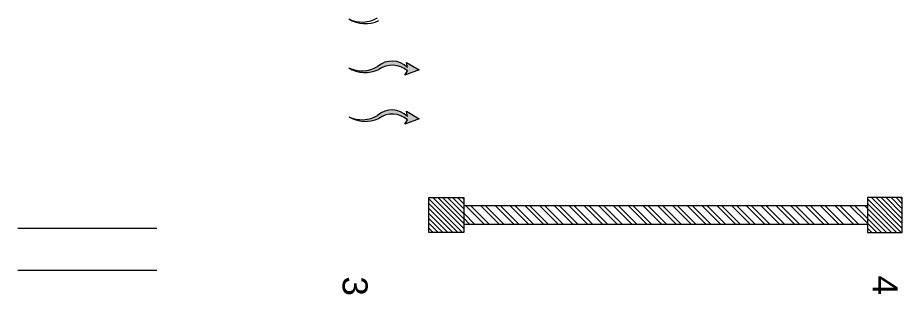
# Model space of a CAD drawing. Header units: millimetres. Extents: x -3140 to 122882, y -13467 to 35950.
# Drawn here: x 60130 to 63306, y 6897 to 7891 of the extents above; entities that cross this region are included whole.
import ezdxf

# ---------------------------------------------------------------- set-up
doc = ezdxf.new("R2010")
doc.units = ezdxf.units.MM
doc.header["$MEASUREMENT"] = 0
doc.layers.add('inst ME', color=7, linetype='Continuous', lineweight=13)
doc.styles.get("Standard").update_dxf_attribs({"font": 'arial.ttf'})

msp = doc.modelspace()

# ---------------------------------------------------------------- hatches: boundary and pattern name
at = {"layer": 'inst ME'}
h = msp.add_hatch(color=4, dxfattribs=at)
h.dxf.hatch_style = 1
h.paths.add_polyline_path([(61526.7, 7730.4), (61529.3, 7711.7, 0.398617), (61422.4, 7715.5, -0.256098), (61318.8, 7710.9, 0.254419), (61426.5, 7704.9, -0.347199), (61529.3, 7699.7), (61520.2, 7684.2), (61571.2, 7703.1)])
h = msp.add_hatch(color=4, dxfattribs=at)
h.dxf.hatch_style = 1
h.paths.add_polyline_path([(61526.7, 7554.9), (61529.3, 7536.2, 0.398617), (61422.4, 7540, -0.256098), (61318.8, 7535.4, 0.254419), (61426.5, 7529.4, -0.347199), (61529.3, 7524.2), (61520.2, 7508.7), (61571.2, 7527.6)])
h = msp.add_hatch(dxfattribs=at)
h.set_pattern_fill('ANSI31', color=129, scale=100, angle=630)
h.set_pattern_definition([(315, (29524.428, -63366.892), (8.8388348, 8.8388348), [])])
h.paths.add_polyline_path([(61731.4, 7119.4), (61731.4, 7244.4), (61606.4, 7244.4), (61606.4, 7119.4)])
h = msp.add_hatch(dxfattribs=at)
h.set_pattern_fill('ANSI31', color=129, scale=100, angle=630)
h.set_pattern_definition([(315, (31099.428, -63366.892), (8.8388348, 8.8388348), [])])
h.paths.add_polyline_path([(63306.4, 7119.4), (63306.4, 7244.4), (63181.4, 7244.4), (63181.4, 7119.4)])
h = msp.add_hatch(dxfattribs=at)
h.set_pattern_fill('ANSI32', color=129, scale=100, angle=630)
h.set_pattern_definition([(315, (31099.43, -63366.892), (26.516504, 26.516504), []), (315, (31099.43, -63384.57), (26.516504, 26.516504), [])])
h.paths.add_polyline_path([(63181.4, 7148.4), (63181.4, 7215.4), (61731.4, 7215.4), (61731.4, 7148.4)])

# ---------------------------------------------------------------- linework, layer by layer
for points in [[(61529.3, 7711.7), (61526.7, 7730.4), (61571.2, 7703.1), (61520.2, 7684.2), (61529.3, 7699.7)], [(61529.3, 7536.2), (61526.7, 7554.9), (61571.2, 7527.6), (61520.2, 7508.7), (61529.3, 7524.2)], [(63181.4, 7215.4), (61731.4, 7215.4)], [(63181.4, 7148.4), (61731.4, 7148.4)], [(60130.1, 7134.5), (60630.1, 7134.5)], [(60130.1, 6984.5), (60630.1, 6984.5)]]:
    msp.add_lwpolyline(points, dxfattribs=at)
for points in [[(61731.4, 7244.4), (61731.4, 7119.4), (61606.4, 7119.4), (61606.4, 7244.4)], [(63181.4, 7244.4), (63181.4, 7119.4), (63306.4, 7119.4), (63306.4, 7244.4)]]:
    msp.add_lwpolyline(points, close=True, dxfattribs=at)
for centre, radius, start, end in [((61366.3, 7983.2), 107.9, 243.8356, 301.2941), ((61378.1, 7982.4), 112.9, 238.2553, 295.3526), ((61473.8, 7657.2), 77.8, 44.5044, 131.4367), ((61474.6, 7637.2), 83.1, 48.8386, 125.4264), ((61366.3, 7807.7), 107.9, 243.8356, 301.2941), ((61378.1, 7806.9), 112.9, 238.2553, 295.3526), ((61366.3, 7632.2), 107.9, 243.8356, 301.2941), ((61378.1, 7631.3), 112.9, 238.2553, 295.3526), ((61473.8, 7481.7), 77.8, 44.5044, 131.4367), ((61474.6, 7461.6), 83.1, 48.8386, 125.4264)]:
    msp.add_arc(centre, radius, start, end, dxfattribs=at)

# ---------------------------------------------------------------- texts
at = {"layer": 'inst ME', "color": 3, "char_height": 90, "attachment_point": 5, "rotation": 270}
for s, insert in [('\\A1;3', (61341, 6926.6)), ('\\A1;4', (63245.3, 6929.6))]:
    msp.add_mtext(s, dxfattribs=dict(at, insert=insert))

doc.saveas('drawing.dxf')
